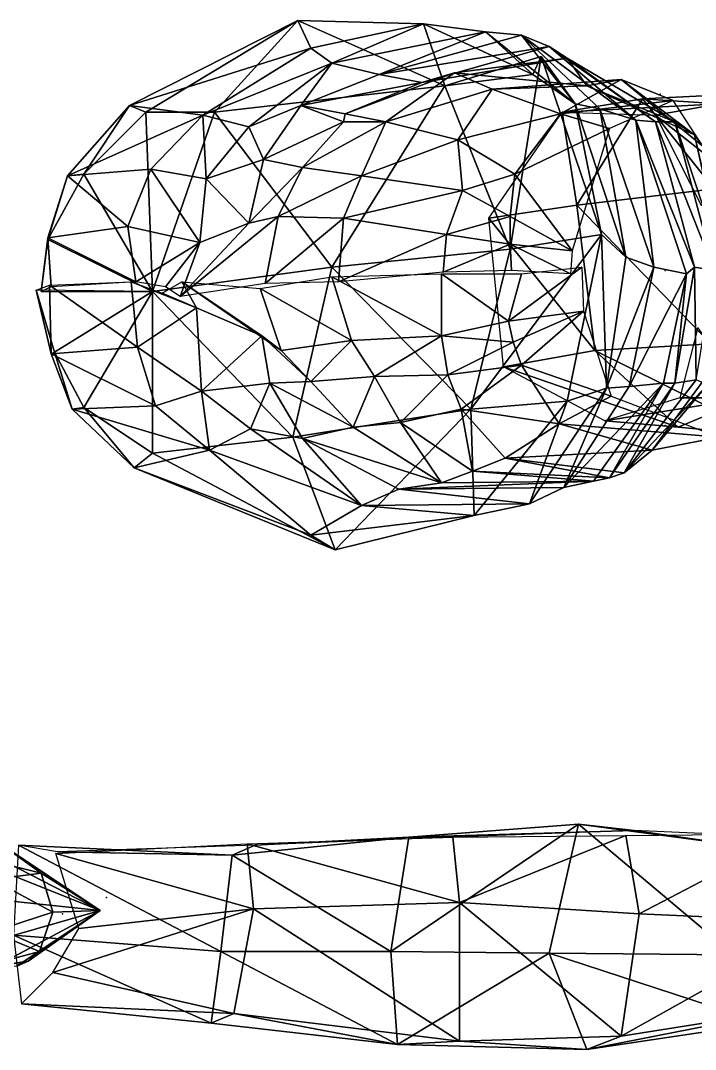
# Model space of a CAD drawing. Extents: x 4.9 to 9.1, y -6.1 to 13.5.
# Drawn here: x 6.192 to 6.881, y 9.204 to 10.254 of the extents above; entities that cross this region are included whole.
import ezdxf

# ---------------------------------------------------------------- set-up
doc = ezdxf.new("R2010")
doc.units = 0
doc.layers.get('0').update_dxf_attribs({"linetype": 'CONTINUOUS'})

msp = doc.modelspace()

# ---------------------------------------------------------------- linework, layer by layer
at = {"color": 0}
for p in [(6.8451, 10.1786, 0.3833), (6.3818, 10.092, 0.31), (6.8501, 9.9986, 0.3833), (6.8501, 9.9986, 0.3833), (6.8501, 9.9986, 0.3833), (6.8501, 9.9986, 0.3833), (6.3768, 9.8753, 0.3133), (6.8501, 9.8403, 0.385), (6.2801, 9.3586, -1.18), (6.2351, 9.342, -1.1917), (6.2351, 9.342, -1.1917)]:
    msp.add_point(p, dxfattribs=at)
for points in [[(6.4884, 10.2253, 0.4783), (6.3034, 10.167, 0.525), (6.4751, 10.2536, 0.62)], [(6.3201, 10.1603, 0.7017), (6.4751, 10.2536, 0.62), (6.3034, 10.167, 0.525)], [(6.4751, 10.2536, 0.62), (6.3201, 10.1603, 0.7017), (6.3901, 10.1603, 0.775)], [(6.3901, 10.1603, 0.775), (6.6251, 10.187, 0.7717), (6.4751, 10.2536, 0.62)], [(6.4751, 10.2536, 0.62), (6.6034, 10.2503, 0.615), (6.4884, 10.2253, 0.4783)], [(6.6034, 10.2503, 0.615), (6.4751, 10.2536, 0.62), (6.6251, 10.187, 0.7717)], [(6.5101, 10.2103, 0.425), (6.4884, 10.2253, 0.4783), (6.6034, 10.2503, 0.615)], [(6.6034, 10.2503, 0.615), (6.6668, 10.242, 0.5717), (6.5101, 10.2103, 0.425)], [(6.6668, 10.242, 0.5717), (6.6034, 10.2503, 0.615), (6.7151, 10.1986, 0.725)], [(6.6251, 10.187, 0.7717), (6.7151, 10.1986, 0.725), (6.6034, 10.2503, 0.615)], [(6.5584, 10.1986, 0.3733), (6.5101, 10.2103, 0.425), (6.6668, 10.242, 0.5717)], [(6.6668, 10.242, 0.5717), (6.7034, 10.2386, 0.5233), (6.5584, 10.1986, 0.3733)], [(6.7318, 10.227, 0.4867), (6.5584, 10.1986, 0.3733), (6.7034, 10.2386, 0.5233)], [(6.7034, 10.2386, 0.5233), (6.6668, 10.242, 0.5717), (6.7584, 10.1686, 0.67)], [(6.7151, 10.1986, 0.725), (6.7584, 10.1686, 0.67), (6.6668, 10.242, 0.5717)], [(6.7034, 10.2386, 0.5233), (6.8201, 10.152, 0.5733), (6.7318, 10.227, 0.4867)], [(6.8201, 10.152, 0.5733), (6.7034, 10.2386, 0.5233), (6.7834, 10.1636, 0.62)], [(6.7584, 10.1686, 0.67), (6.7834, 10.1636, 0.62), (6.7034, 10.2386, 0.5233)], [(6.3034, 10.167, 0.525), (6.4884, 10.2253, 0.4783), (6.3784, 10.157, 0.3967)], [(6.5101, 10.2103, 0.425), (6.3784, 10.157, 0.3967), (6.4884, 10.2253, 0.4783)], [(6.5584, 10.1986, 0.3733), (6.7318, 10.227, 0.4867), (6.6018, 10.1903, 0.34)], [(6.7501, 10.2153, 0.46), (6.6018, 10.1903, 0.34), (6.7318, 10.227, 0.4867)], [(6.6251, 10.187, 0.7717), (6.7234, 10.217, 0.72), (6.7151, 10.1986, 0.725)], [(6.7234, 10.217, 0.72), (6.6251, 10.187, 0.7717), (6.6918, 10.0203, 0.835)], [(6.6918, 10.0203, 0.835), (6.7851, 10.0353, 0.7983), (6.7234, 10.217, 0.72)], [(6.7584, 10.1686, 0.67), (6.7151, 10.1986, 0.725), (6.7234, 10.217, 0.72)], [(6.7584, 10.1686, 0.67), (6.7234, 10.217, 0.72), (6.7851, 10.0353, 0.7983)], [(6.7318, 10.227, 0.4867), (6.8401, 10.1503, 0.555), (6.7501, 10.2153, 0.46)], [(6.8401, 10.1503, 0.555), (6.7318, 10.227, 0.4867), (6.8201, 10.152, 0.5733)], [(6.3784, 10.157, 0.3967), (6.5101, 10.2103, 0.425), (6.4251, 10.1453, 0.3483)], [(6.4784, 10.167, 0.2783), (6.4251, 10.1453, 0.3483), (6.5101, 10.2103, 0.425)], [(6.5101, 10.2103, 0.425), (6.5584, 10.1986, 0.3733), (6.4784, 10.167, 0.2783)], [(6.6018, 10.1903, 0.34), (6.7501, 10.2153, 0.46), (6.6351, 10.2003, 0.32)], [(6.7701, 10.187, 0.4367), (6.6351, 10.2003, 0.32), (6.7501, 10.2153, 0.46)], [(6.7501, 10.2153, 0.46), (6.8601, 10.1503, 0.5367), (6.7701, 10.187, 0.4367)], [(6.8601, 10.1503, 0.5367), (6.7501, 10.2153, 0.46), (6.8401, 10.1503, 0.555)], [(6.6018, 10.1903, 0.34), (6.4784, 10.167, 0.2783), (6.5584, 10.1986, 0.3733)], [(6.5234, 10.1586, 0.2467), (6.6351, 10.2003, 0.32), (6.5651, 10.1503, 0.2167)], [(6.6351, 10.2003, 0.32), (6.5234, 10.1586, 0.2467), (6.6018, 10.1903, 0.34)], [(6.6734, 10.1836, 0.3067), (6.5651, 10.1503, 0.2167), (6.6351, 10.2003, 0.32)], [(6.6351, 10.2003, 0.32), (6.7701, 10.187, 0.4367), (6.6734, 10.1836, 0.3067)], [(6.6251, 10.187, 0.7717), (6.3901, 10.1603, 0.775), (6.5101, 10.002, 0.8733)], [(6.4784, 10.167, 0.2783), (6.6018, 10.1903, 0.34), (6.5234, 10.1586, 0.2467)], [(6.5101, 10.002, 0.8733), (6.6918, 10.0203, 0.835), (6.6251, 10.187, 0.7717)], [(6.6734, 10.1836, 0.3067), (6.8051, 10.1936, 0.3917), (6.7434, 10.1586, 0.2633)], [(6.8051, 10.1936, 0.3917), (6.6734, 10.1836, 0.3067), (6.7701, 10.187, 0.4367)], [(6.8584, 10.172, 0.3267), (6.7434, 10.1586, 0.2633), (6.8051, 10.1936, 0.3917)], [(6.7701, 10.187, 0.4367), (6.8801, 10.137, 0.4933), (6.8051, 10.1936, 0.3917)], [(6.8801, 10.137, 0.4933), (6.7701, 10.187, 0.4367), (6.8601, 10.1503, 0.5367)], [(6.8051, 10.1936, 0.3917), (6.8884, 10.1253, 0.4683), (6.8584, 10.172, 0.3267)], [(6.8884, 10.1253, 0.4683), (6.8051, 10.1936, 0.3917), (6.8801, 10.137, 0.4933)], [(6.5651, 10.1503, 0.2167), (6.6734, 10.1836, 0.3067), (6.6384, 10.132, 0.1667)], [(6.7434, 10.1586, 0.2633), (6.6384, 10.132, 0.1667), (6.6734, 10.1836, 0.3067)], [(6.9568, 10.1803, 0.205), (6.8268, 10.1736, 0.3017), (6.9051, 10.1686, 0.4083)], [(6.8268, 10.1736, 0.3017), (6.9568, 10.1803, 0.205), (6.9001, 10.082, 0.1333)], [(6.3784, 10.157, 0.3967), (6.2401, 10.0953, 0.4917), (6.3034, 10.167, 0.525)], [(6.2568, 10.097, 0.6683), (6.3034, 10.167, 0.525), (6.2401, 10.0953, 0.4917)], [(6.3034, 10.167, 0.525), (6.2568, 10.097, 0.6683), (6.3201, 10.1603, 0.7017)], [(6.4251, 10.1453, 0.3483), (6.4784, 10.167, 0.2783), (6.4401, 10.112, 0.235)], [(6.5218, 10.1503, 0.25), (6.4401, 10.112, 0.235), (6.4784, 10.167, 0.2783)], [(6.4784, 10.167, 0.2783), (6.5234, 10.1586, 0.2467), (6.5218, 10.1503, 0.25)], [(6.7434, 10.1586, 0.2633), (6.8584, 10.172, 0.3267), (6.7934, 10.1436, 0.2467)], [(6.7451, 10.1603, 0.3717), (6.8268, 10.1736, 0.3017), (6.7601, 10.0653, 0.2167)], [(6.7451, 10.1603, 0.3717), (6.9051, 10.1686, 0.4083), (6.8268, 10.1736, 0.3017)], [(6.9051, 10.1686, 0.4083), (6.7451, 10.1603, 0.3717), (6.8401, 10.157, 0.4683)], [(6.7834, 10.1636, 0.62), (6.7584, 10.1686, 0.67), (6.8101, 10.012, 0.7333)], [(6.7851, 10.0353, 0.7983), (6.8101, 10.012, 0.7333), (6.7584, 10.1686, 0.67)], [(6.9001, 10.082, 0.1333), (6.7601, 10.0653, 0.2167), (6.8268, 10.1736, 0.3017)], [(6.8401, 10.157, 0.4683), (6.9651, 10.0586, 0.475), (6.9051, 10.1686, 0.4083)], [(6.2401, 10.0953, 0.4917), (6.3784, 10.157, 0.3967), (6.3251, 10.102, 0.36)], [(6.3268, 9.977, 0.7917), (6.3201, 10.1603, 0.7017), (6.2568, 10.097, 0.6683)], [(6.3268, 9.977, 0.7917), (6.3901, 10.1603, 0.775), (6.3201, 10.1603, 0.7017)], [(6.3818, 10.092, 0.31), (6.3251, 10.102, 0.36), (6.3784, 10.157, 0.3967)], [(6.3268, 9.977, 0.7917), (6.5101, 10.002, 0.8733), (6.3901, 10.1603, 0.775)], [(6.3784, 10.157, 0.3967), (6.4251, 10.1453, 0.3483), (6.3818, 10.092, 0.31)], [(6.5651, 10.1503, 0.2167), (6.5218, 10.1503, 0.25), (6.5234, 10.1586, 0.2467)], [(6.6384, 10.132, 0.1667), (6.7434, 10.1586, 0.2633), (6.6968, 10.097, 0.17)], [(6.7601, 10.0653, 0.2167), (6.6701, 10.052, 0.315), (6.7451, 10.1603, 0.3717)], [(6.7934, 10.1436, 0.2467), (6.6968, 10.097, 0.17), (6.7434, 10.1586, 0.2633)], [(6.8201, 10.152, 0.5733), (6.7834, 10.1636, 0.62), (6.8384, 10.002, 0.6833)], [(6.8101, 10.012, 0.7333), (6.8384, 10.002, 0.6833), (6.7834, 10.1636, 0.62)], [(6.9651, 10.0586, 0.475), (6.8401, 10.157, 0.4683), (6.8868, 10.0653, 0.5233)], [(6.4401, 10.112, 0.235), (6.3818, 10.092, 0.31), (6.4251, 10.1453, 0.3483)], [(6.4401, 10.112, 0.235), (6.5218, 10.1503, 0.25), (6.4801, 10.1036, 0.2033)], [(6.4801, 10.1036, 0.2033), (6.5651, 10.1503, 0.2167), (6.5401, 10.0953, 0.1617)], [(6.5651, 10.1503, 0.2167), (6.4801, 10.1036, 0.2033), (6.5218, 10.1503, 0.25)], [(6.6384, 10.132, 0.1667), (6.5401, 10.0953, 0.1617), (6.5651, 10.1503, 0.2167)], [(6.6968, 10.097, 0.17), (6.7934, 10.1436, 0.2467), (6.7551, 10.0186, 0.1583)], [(6.8201, 10.152, 0.5733), (6.8801, 10.002, 0.6083), (6.8401, 10.1503, 0.555)], [(6.8801, 10.002, 0.6083), (6.8201, 10.152, 0.5733), (6.8718, 9.9953, 0.625)], [(6.8384, 10.002, 0.6833), (6.8718, 9.9953, 0.625), (6.8201, 10.152, 0.5733)], [(6.8401, 10.1503, 0.555), (6.9001, 9.9986, 0.5917), (6.8601, 10.1503, 0.5367)], [(6.9001, 9.9986, 0.5917), (6.8401, 10.1503, 0.555), (6.8801, 10.002, 0.6083)], [(6.8601, 10.1503, 0.5367), (6.9134, 9.9903, 0.575), (6.8801, 10.137, 0.4933)], [(6.9134, 9.9903, 0.575), (6.8601, 10.1503, 0.5367), (6.9001, 9.9986, 0.5917)], [(6.8801, 10.137, 0.4933), (6.9134, 9.987, 0.57), (6.8884, 10.1253, 0.4683)], [(6.9134, 9.987, 0.57), (6.8801, 10.137, 0.4933), (6.9134, 9.9903, 0.575)], [(6.5401, 10.0953, 0.1617), (6.6384, 10.132, 0.1667), (6.6434, 10.0803, 0.0983)], [(6.6968, 10.097, 0.17), (6.6434, 10.0803, 0.0983), (6.6384, 10.132, 0.1667)], [(6.3818, 10.092, 0.31), (6.4401, 10.112, 0.235), (6.4251, 10.047, 0.2183)], [(6.4801, 10.1036, 0.2033), (6.4251, 10.047, 0.2183), (6.4401, 10.112, 0.235)], [(6.2401, 10.0953, 0.4917), (6.3251, 10.102, 0.36), (6.3018, 10.0436, 0.3467)], [(6.3751, 10.027, 0.3133), (6.3018, 10.0436, 0.3467), (6.3251, 10.102, 0.36)], [(6.3251, 10.102, 0.36), (6.3818, 10.092, 0.31), (6.3751, 10.027, 0.3133)], [(6.4251, 10.047, 0.2183), (6.4801, 10.1036, 0.2033), (6.4551, 10.0536, 0.1767)], [(6.5401, 10.0953, 0.1617), (6.4551, 10.0536, 0.1767), (6.4801, 10.1036, 0.2033)], [(6.2401, 10.0953, 0.4917), (6.2201, 10.0303, 0.6433), (6.2568, 10.097, 0.6683)], [(6.3268, 9.977, 0.7917), (6.2568, 10.097, 0.6683), (6.2201, 10.0303, 0.6433)], [(6.3018, 10.0436, 0.3467), (6.2201, 10.032, 0.4667), (6.2401, 10.0953, 0.4917)], [(6.2201, 10.0303, 0.6433), (6.2401, 10.0953, 0.4917), (6.2201, 10.032, 0.4667)], [(6.4251, 10.047, 0.2183), (6.3751, 10.027, 0.3133), (6.3818, 10.092, 0.31)], [(6.4551, 10.0536, 0.1767), (6.5401, 10.0953, 0.1617), (6.5218, 10.052, 0.1183)], [(6.6434, 10.0803, 0.0983), (6.5218, 10.052, 0.1183), (6.5401, 10.0953, 0.1617)], [(6.6434, 10.0803, 0.0983), (6.6968, 10.097, 0.17), (6.6918, 10.0536, 0.13)], [(6.7551, 10.0186, 0.1583), (6.6918, 10.0536, 0.13), (6.6968, 10.097, 0.17)], [(6.5218, 10.052, 0.1183), (6.6434, 10.0803, 0.0983), (6.6268, 10.0353, 0.0517)], [(6.6918, 10.0536, 0.13), (6.6268, 10.0353, 0.0517), (6.6434, 10.0803, 0.0983)], [(6.7601, 10.0653, 0.2167), (6.9001, 10.082, 0.1333), (6.8968, 9.9236, 0.15)], [(6.6701, 10.052, 0.315), (6.7601, 10.0653, 0.2167), (6.7784, 9.917, 0.2267)], [(6.8968, 9.9236, 0.15), (6.7784, 9.917, 0.2267), (6.7601, 10.0653, 0.2167)], [(6.3551, 9.972, 0.18), (6.4551, 10.0536, 0.1767), (6.4418, 9.9853, 0.16)], [(6.4551, 10.0536, 0.1767), (6.3551, 9.972, 0.18), (6.4251, 10.047, 0.2183)], [(6.5218, 10.052, 0.1183), (6.4418, 9.9853, 0.16), (6.4551, 10.0536, 0.1767)], [(6.4418, 9.9853, 0.16), (6.5218, 10.052, 0.1183), (6.5168, 9.987, 0.1133)], [(6.6268, 10.0353, 0.0517), (6.5168, 9.987, 0.1133), (6.5218, 10.052, 0.1183)], [(6.6268, 10.0353, 0.0517), (6.6918, 10.0536, 0.13), (6.6918, 10.0253, 0.1133)], [(6.7784, 9.917, 0.2267), (6.6851, 9.9003, 0.3283), (6.6701, 10.052, 0.315)], [(6.7551, 10.0186, 0.1583), (6.6918, 10.0253, 0.1133), (6.6918, 10.0536, 0.13)], [(6.2201, 10.032, 0.4667), (6.3018, 10.0436, 0.3467), (6.3101, 9.987, 0.3217)], [(6.3751, 10.027, 0.3133), (6.3101, 9.987, 0.3217), (6.3018, 10.0436, 0.3467)], [(6.3751, 10.027, 0.3133), (6.4251, 10.047, 0.2183), (6.3551, 9.972, 0.18)], [(6.2134, 9.977, 0.6333), (6.2201, 10.032, 0.4667), (6.2234, 9.982, 0.47)], [(6.2201, 10.032, 0.4667), (6.2134, 9.977, 0.6333), (6.2201, 10.0303, 0.6433)], [(6.3268, 9.977, 0.7917), (6.2201, 10.0303, 0.6433), (6.2134, 9.977, 0.6333)], [(6.3101, 9.987, 0.3217), (6.2234, 9.982, 0.47), (6.2201, 10.032, 0.4667)], [(6.5168, 9.987, 0.1133), (6.6268, 10.0353, 0.0517), (6.6234, 9.997, 0.0433)], [(6.6918, 10.0253, 0.1133), (6.6234, 9.997, 0.0433), (6.6268, 10.0353, 0.0517)], [(6.6518, 9.857, 0.8217), (6.7501, 9.8653, 0.7683), (6.7851, 10.0353, 0.7983)], [(6.7851, 10.0353, 0.7983), (6.6918, 10.0203, 0.835), (6.6518, 9.857, 0.8217)], [(6.7901, 9.8786, 0.6983), (6.7851, 10.0353, 0.7983), (6.7501, 9.8653, 0.7683)], [(6.7851, 10.0353, 0.7983), (6.7901, 9.8786, 0.6983), (6.8101, 10.012, 0.7333)], [(6.3101, 9.987, 0.3217), (6.3751, 10.027, 0.3133), (6.3401, 9.982, 0.29)], [(6.3551, 9.972, 0.18), (6.3401, 9.982, 0.29), (6.3751, 10.027, 0.3133)], [(6.5101, 10.002, 0.8733), (6.6518, 9.857, 0.8217), (6.6918, 10.0203, 0.835)], [(6.6234, 9.997, 0.0433), (6.6918, 10.0253, 0.1133), (6.6934, 9.9986, 0.11)], [(6.6918, 10.0253, 0.1133), (6.7551, 10.0186, 0.1583), (6.7534, 9.9953, 0.155)], [(6.7534, 9.9953, 0.155), (6.6934, 9.9986, 0.11), (6.6918, 10.0253, 0.1133)], [(6.8384, 10.002, 0.6833), (6.8101, 10.012, 0.7333), (6.7901, 9.8786, 0.6983)], [(6.3268, 9.977, 0.7917), (6.4701, 9.8286, 0.815), (6.5101, 10.002, 0.8733)], [(6.6518, 9.857, 0.8217), (6.5101, 10.002, 0.8733), (6.4701, 9.8286, 0.815)], [(6.6901, 9.947, 0.1133), (6.7651, 10.002, 0.1683), (6.7668, 9.957, 0.1633)], [(6.7651, 10.002, 0.1683), (6.6901, 9.947, 0.1133), (6.7034, 9.9953, 0.11)], [(6.7901, 9.8786, 0.6983), (6.8134, 9.8803, 0.6517), (6.8384, 10.002, 0.6833)], [(6.8718, 9.9953, 0.625), (6.8384, 10.002, 0.6833), (6.8134, 9.8803, 0.6517)], [(6.8818, 9.887, 0.5683), (6.8801, 10.002, 0.6083), (6.8601, 9.8836, 0.5967)], [(6.8718, 9.9953, 0.625), (6.8601, 9.8836, 0.5967), (6.8801, 10.002, 0.6083)], [(6.8801, 10.002, 0.6083), (6.8818, 9.887, 0.5683), (6.9001, 9.9986, 0.5917)], [(6.2218, 9.9836, 0.4667), (6.3051, 9.987, 0.3367), (6.3118, 9.9203, 0.3417)], [(6.3051, 9.987, 0.3367), (6.3368, 9.9753, 0.285), (6.3718, 9.9603, 0.3017)], [(6.3718, 9.9603, 0.3017), (6.3118, 9.9203, 0.3417), (6.3051, 9.987, 0.3367)], [(6.3568, 9.987, 0.17), (6.3718, 9.9603, 0.3017), (6.3368, 9.9753, 0.285)], [(6.3568, 9.987, 0.17), (6.4368, 9.9803, 0.16), (6.4584, 9.917, 0.1917)], [(6.4584, 9.917, 0.1917), (6.4384, 9.932, 0.2133), (6.3568, 9.987, 0.17)], [(6.3718, 9.9603, 0.3017), (6.3568, 9.987, 0.17), (6.4384, 9.932, 0.2133)], [(6.4368, 9.9803, 0.16), (6.5101, 9.992, 0.1083), (6.5301, 9.927, 0.125)], [(6.5101, 9.992, 0.1083), (6.6218, 9.9953, 0.045), (6.6218, 9.932, 0.065)], [(6.6218, 9.932, 0.065), (6.5301, 9.927, 0.125), (6.5101, 9.992, 0.1083)], [(6.6218, 9.9953, 0.045), (6.7034, 9.9953, 0.11), (6.6901, 9.947, 0.1133)], [(6.6901, 9.947, 0.1133), (6.6218, 9.932, 0.065), (6.6218, 9.9953, 0.045)], [(6.8134, 9.8803, 0.6517), (6.8484, 9.8836, 0.6083), (6.8718, 9.9953, 0.625)], [(6.8601, 9.8836, 0.5967), (6.8718, 9.9953, 0.625), (6.8484, 9.8836, 0.6083)], [(6.2084, 9.9786, 0.625), (6.2218, 9.9836, 0.4667), (6.2234, 9.9136, 0.4667)], [(6.2234, 9.9136, 0.4667), (6.2268, 9.9153, 0.6367), (6.2084, 9.9786, 0.625)], [(6.3268, 9.977, 0.7917), (6.2084, 9.9786, 0.625), (6.2268, 9.9153, 0.6367)], [(6.3118, 9.9203, 0.3417), (6.2234, 9.9136, 0.4667), (6.2218, 9.9836, 0.4667)], [(6.3268, 9.977, 0.7917), (6.2268, 9.9153, 0.6367), (6.2568, 9.8586, 0.6517)], [(6.3268, 9.977, 0.7917), (6.2568, 9.8586, 0.6517), (6.3268, 9.812, 0.6933)], [(6.3268, 9.977, 0.7917), (6.3268, 9.812, 0.6933), (6.4701, 9.8286, 0.815)], [(6.5301, 9.927, 0.125), (6.4584, 9.917, 0.1917), (6.4368, 9.9803, 0.16)], [(6.3118, 9.9203, 0.3417), (6.3718, 9.9603, 0.3017), (6.3768, 9.8753, 0.3133)], [(6.4384, 9.932, 0.2133), (6.3768, 9.8753, 0.3133), (6.3718, 9.9603, 0.3017)], [(6.7668, 9.957, 0.1633), (6.6951, 9.9253, 0.135), (6.6901, 9.947, 0.1133)], [(6.7668, 9.957, 0.1633), (6.7034, 9.902, 0.1583), (6.6951, 9.9253, 0.135)], [(6.7034, 9.902, 0.1583), (6.7668, 9.957, 0.1633), (6.7951, 9.8703, 0.2317)], [(6.6218, 9.932, 0.065), (6.6901, 9.947, 0.1133), (6.6951, 9.9253, 0.135)], [(6.9351, 9.8686, 0.4083), (6.8834, 9.9403, 0.5217), (6.8651, 9.8686, 0.465)], [(6.3768, 9.8753, 0.3133), (6.4384, 9.932, 0.2133), (6.4468, 9.8836, 0.2367)], [(6.4384, 9.932, 0.2133), (6.4584, 9.917, 0.1917), (6.4884, 9.8853, 0.2017)], [(6.4884, 9.8853, 0.2017), (6.4468, 9.8836, 0.2367), (6.4384, 9.932, 0.2133)], [(6.5301, 9.927, 0.125), (6.4884, 9.8853, 0.2017), (6.4584, 9.917, 0.1917)], [(6.4884, 9.8853, 0.2017), (6.5301, 9.927, 0.125), (6.5534, 9.8903, 0.1583)], [(6.6218, 9.932, 0.065), (6.5534, 9.8903, 0.1583), (6.5301, 9.927, 0.125)], [(6.5534, 9.8903, 0.1583), (6.6218, 9.932, 0.065), (6.6284, 9.892, 0.1083)], [(6.6951, 9.9253, 0.135), (6.6284, 9.892, 0.1083), (6.6218, 9.932, 0.065)], [(6.6284, 9.892, 0.1083), (6.6951, 9.9253, 0.135), (6.7034, 9.902, 0.1583)], [(6.7784, 9.917, 0.2267), (6.8968, 9.9236, 0.15), (6.9534, 9.8303, 0.2567)], [(6.2234, 9.9136, 0.4667), (6.3118, 9.9203, 0.3417), (6.3301, 9.8603, 0.3517)], [(6.2268, 9.9153, 0.6367), (6.2234, 9.9136, 0.4667), (6.2451, 9.857, 0.4883)], [(6.3301, 9.8603, 0.3517), (6.2451, 9.857, 0.4883), (6.2234, 9.9136, 0.4667)], [(6.2451, 9.857, 0.4883), (6.2568, 9.8586, 0.6517), (6.2268, 9.9153, 0.6367)], [(6.3768, 9.8753, 0.3133), (6.3301, 9.8603, 0.3517), (6.3118, 9.9203, 0.3417)], [(6.6851, 9.9003, 0.3283), (6.7784, 9.917, 0.2267), (6.8634, 9.8386, 0.3267)], [(6.9534, 9.8303, 0.2567), (6.8634, 9.8386, 0.3267), (6.7784, 9.917, 0.2267)], [(6.7034, 9.902, 0.1583), (6.6418, 9.857, 0.1617), (6.6284, 9.892, 0.1083)], [(6.6418, 9.857, 0.1617), (6.7034, 9.902, 0.1583), (6.7418, 9.842, 0.25)], [(6.7951, 9.8703, 0.2317), (6.7418, 9.842, 0.25), (6.7034, 9.902, 0.1583)], [(6.8368, 9.8153, 0.4467), (6.9051, 9.8286, 0.3583), (6.9068, 9.9103, 0.495)], [(6.9068, 9.9103, 0.495), (6.8934, 9.882, 0.5383), (6.8368, 9.8153, 0.4467)], [(6.6284, 9.892, 0.1083), (6.5801, 9.8436, 0.1967), (6.5534, 9.8903, 0.1583)], [(6.5801, 9.8436, 0.1967), (6.6284, 9.892, 0.1083), (6.6418, 9.857, 0.1617)], [(6.8634, 9.8386, 0.3267), (6.7884, 9.8453, 0.3867), (6.6851, 9.9003, 0.3283)], [(6.4468, 9.8836, 0.2367), (6.4268, 9.837, 0.345), (6.3768, 9.8753, 0.3133)], [(6.4268, 9.837, 0.345), (6.4468, 9.8836, 0.2367), (6.4801, 9.827, 0.27)], [(6.4468, 9.8836, 0.2367), (6.4884, 9.8853, 0.2017), (6.5318, 9.8386, 0.2267)], [(6.5318, 9.8386, 0.2267), (6.4801, 9.827, 0.27), (6.4468, 9.8836, 0.2367)], [(6.5534, 9.8903, 0.1583), (6.5318, 9.8386, 0.2267), (6.4884, 9.8853, 0.2017)], [(6.5318, 9.8386, 0.2267), (6.5534, 9.8903, 0.1583), (6.5801, 9.8436, 0.1967)], [(6.7468, 9.777, 0.5767), (6.7768, 9.7836, 0.5317), (6.8484, 9.8836, 0.6083)], [(6.8484, 9.8836, 0.6083), (6.8134, 9.8803, 0.6517), (6.7468, 9.777, 0.5767)], [(6.7934, 9.787, 0.5133), (6.8484, 9.8836, 0.6083), (6.7768, 9.7836, 0.5317)], [(6.8084, 9.792, 0.49), (6.8601, 9.8836, 0.5967), (6.7934, 9.787, 0.5133)], [(6.8484, 9.8836, 0.6083), (6.7934, 9.787, 0.5133), (6.8601, 9.8836, 0.5967)], [(6.8934, 9.882, 0.5383), (6.8818, 9.887, 0.5683), (6.8084, 9.792, 0.49)], [(6.8601, 9.8836, 0.5967), (6.8084, 9.792, 0.49), (6.8818, 9.887, 0.5683)], [(6.8084, 9.792, 0.49), (6.8368, 9.8153, 0.4467), (6.8934, 9.882, 0.5383)], [(6.3768, 9.8753, 0.3133), (6.3851, 9.8153, 0.3867), (6.3301, 9.8603, 0.3517)], [(6.3851, 9.8153, 0.3867), (6.3768, 9.8753, 0.3133), (6.4268, 9.837, 0.345)], [(6.7468, 9.777, 0.5767), (6.7901, 9.8786, 0.6983), (6.7118, 9.7603, 0.615)], [(6.7501, 9.8653, 0.7683), (6.7118, 9.7603, 0.615), (6.7901, 9.8786, 0.6983)], [(6.7418, 9.842, 0.25), (6.7951, 9.8703, 0.2317), (6.9051, 9.8286, 0.3583)], [(6.7901, 9.8786, 0.6983), (6.7468, 9.777, 0.5767), (6.8134, 9.8803, 0.6517)], [(6.2451, 9.857, 0.4883), (6.3301, 9.8603, 0.3517), (6.3851, 9.8153, 0.3867)], [(6.6518, 9.857, 0.8217), (6.6551, 9.7486, 0.6717), (6.7501, 9.8653, 0.7683)], [(6.7118, 9.7603, 0.615), (6.7501, 9.8653, 0.7683), (6.6551, 9.7486, 0.6717)], [(6.9351, 9.8686, 0.4083), (6.8651, 9.8686, 0.465), (6.7884, 9.8453, 0.3867)], [(6.7884, 9.8453, 0.3867), (6.8634, 9.8386, 0.3267), (6.9351, 9.8686, 0.4083)], [(6.9534, 9.8303, 0.2567), (6.9351, 9.8686, 0.4083), (6.8634, 9.8386, 0.3267)], [(6.2568, 9.8586, 0.6517), (6.2451, 9.857, 0.4883), (6.3084, 9.797, 0.5133)], [(6.3851, 9.8153, 0.3867), (6.3084, 9.797, 0.5133), (6.2451, 9.857, 0.4883)], [(6.3084, 9.797, 0.5133), (6.3268, 9.812, 0.6933), (6.2568, 9.8586, 0.6517)], [(6.4701, 9.8286, 0.815), (6.5134, 9.7136, 0.6683), (6.6518, 9.857, 0.8217)], [(6.6551, 9.7486, 0.6717), (6.6518, 9.857, 0.8217), (6.5134, 9.7136, 0.6683)], [(6.6418, 9.857, 0.1617), (6.6534, 9.7936, 0.3033), (6.5801, 9.8436, 0.1967)], [(6.7418, 9.842, 0.25), (6.6868, 9.807, 0.2817), (6.6418, 9.857, 0.1617)], [(6.6534, 9.7936, 0.3033), (6.6418, 9.857, 0.1617), (6.6868, 9.807, 0.2817)], [(6.4801, 9.827, 0.27), (6.5318, 9.8386, 0.2267), (6.6218, 9.782, 0.3183)], [(6.5801, 9.8436, 0.1967), (6.6218, 9.782, 0.3183), (6.5318, 9.8386, 0.2267)], [(6.6218, 9.782, 0.3183), (6.5801, 9.8436, 0.1967), (6.6534, 9.7936, 0.3033)], [(6.6868, 9.807, 0.2817), (6.7418, 9.842, 0.25), (6.8368, 9.8153, 0.4467)], [(6.9051, 9.8286, 0.3583), (6.8368, 9.8153, 0.4467), (6.7418, 9.842, 0.25)], [(6.5134, 9.7136, 0.6683), (6.4701, 9.8286, 0.815), (6.3268, 9.812, 0.6933)], [(6.3851, 9.8153, 0.3867), (6.4268, 9.837, 0.345), (6.5401, 9.7586, 0.4083)], [(6.4801, 9.827, 0.27), (6.5401, 9.7586, 0.4083), (6.4268, 9.837, 0.345)], [(6.6218, 9.782, 0.3183), (6.5784, 9.7753, 0.3683), (6.4801, 9.827, 0.27)], [(6.5401, 9.7586, 0.4083), (6.4801, 9.827, 0.27), (6.5784, 9.7753, 0.3683)], [(6.3084, 9.797, 0.5133), (6.3851, 9.8153, 0.3867), (6.4884, 9.7286, 0.505)], [(6.3268, 9.812, 0.6933), (6.3084, 9.797, 0.5133), (6.5134, 9.7136, 0.6683)], [(6.5401, 9.7586, 0.4083), (6.4884, 9.7286, 0.505), (6.3851, 9.8153, 0.3867)], [(6.8368, 9.8153, 0.4467), (6.8084, 9.792, 0.49), (6.6868, 9.807, 0.2817)], [(6.4884, 9.7286, 0.505), (6.5134, 9.7136, 0.6683), (6.3084, 9.797, 0.5133)], [(6.6868, 9.807, 0.2817), (6.7934, 9.787, 0.5133), (6.6534, 9.7936, 0.3033)], [(6.7934, 9.787, 0.5133), (6.6868, 9.807, 0.2817), (6.8084, 9.792, 0.49)], [(6.6534, 9.7936, 0.3033), (6.7768, 9.7836, 0.5317), (6.6218, 9.782, 0.3183)], [(6.7768, 9.7836, 0.5317), (6.6534, 9.7936, 0.3033), (6.7934, 9.787, 0.5133)], [(6.5784, 9.7753, 0.3683), (6.6218, 9.782, 0.3183), (6.7768, 9.7836, 0.5317)], [(6.7768, 9.7836, 0.5317), (6.7468, 9.777, 0.5767), (6.5784, 9.7753, 0.3683)], [(6.7118, 9.7603, 0.615), (6.5784, 9.7753, 0.3683), (6.7468, 9.777, 0.5767)], [(6.5784, 9.7753, 0.3683), (6.7118, 9.7603, 0.615), (6.5401, 9.7586, 0.4083)], [(6.5401, 9.7586, 0.4083), (6.6551, 9.7486, 0.6717), (6.4884, 9.7286, 0.505)], [(6.6551, 9.7486, 0.6717), (6.5401, 9.7586, 0.4083), (6.7118, 9.7603, 0.615)], [(6.5134, 9.7136, 0.6683), (6.4884, 9.7286, 0.505), (6.6551, 9.7486, 0.6717)], [(6.5701, 9.3036, -0.935), (6.7318, 9.302, -0.8583), (6.7618, 9.4336, -0.9167)], [(6.7618, 9.4336, -0.9167), (6.5884, 9.4203, -0.9833), (6.5701, 9.3036, -0.935)], [(6.5884, 9.4203, -0.9833), (6.7618, 9.4336, -0.9167), (6.8184, 9.427, -1.0467)], [(6.9201, 9.3003, -0.79), (6.7618, 9.4336, -0.9167), (6.7318, 9.302, -0.8583)], [(6.7618, 9.4336, -0.9167), (6.9201, 9.3003, -0.79), (6.9351, 9.4103, -0.8517)], [(6.9351, 9.4103, -0.8517), (6.8184, 9.427, -1.0467), (6.7618, 9.4336, -0.9167)], [(6.4084, 9.402, -1.05), (6.5701, 9.3036, -0.935), (6.5884, 9.4203, -0.9833)], [(6.5884, 9.4203, -0.9833), (6.4318, 9.412, -1.1567), (6.4084, 9.402, -1.05)], [(6.4234, 9.4136, -1.1617), (6.6334, 9.4203, -1.1083), (6.6401, 9.3536, -1.1717)], [(6.4318, 9.412, -1.1567), (6.5884, 9.4203, -0.9833), (6.6318, 9.4203, -1.11)], [(6.8184, 9.427, -1.0467), (6.6318, 9.4203, -1.11), (6.5884, 9.4203, -0.9833)], [(6.8101, 9.422, -1.05), (6.6401, 9.3536, -1.1717), (6.6334, 9.4203, -1.1083)], [(6.6401, 9.3536, -1.1717), (6.8101, 9.422, -1.05), (6.8234, 9.342, -1.1233)], [(6.9801, 9.4236, -0.97), (6.8234, 9.342, -1.1233), (6.8101, 9.422, -1.05)], [(6.8184, 9.427, -1.0467), (6.9351, 9.4103, -0.8517), (6.9718, 9.4203, -0.9733)], [(6.8234, 9.342, -1.1233), (6.9801, 9.4236, -0.97), (7.0134, 9.3336, -1.0733)], [(6.1251, 9.4053, -1.2133), (6.1718, 9.4136, -1.2067), (6.2134, 9.3836, -1.275)], [(6.2734, 9.3453, -1.1833), (6.1718, 9.4136, -1.2067), (6.1668, 9.4003, -1.1633)], [(6.2734, 9.3453, -1.1833), (6.2134, 9.3836, -1.275), (6.1718, 9.4136, -1.2067)], [(6.3968, 9.3036, -1.0183), (6.1901, 9.412, -1.1117), (6.1851, 9.3203, -1.1017)], [(6.1901, 9.412, -1.1117), (6.3968, 9.3036, -1.0183), (6.4084, 9.402, -1.05)], [(6.4084, 9.402, -1.05), (6.2301, 9.4053, -1.2217), (6.1901, 9.412, -1.1117)], [(6.2284, 9.4036, -1.2183), (6.4234, 9.4136, -1.1617), (6.4301, 9.347, -1.2167)], [(6.2301, 9.4053, -1.2217), (6.4084, 9.402, -1.05), (6.4318, 9.412, -1.1567)], [(6.6401, 9.3536, -1.1717), (6.4301, 9.347, -1.2167), (6.4234, 9.4136, -1.1617)], [(6.2134, 9.3836, -1.275), (6.1634, 9.377, -1.31), (6.1251, 9.4053, -1.2133)], [(6.2734, 9.3453, -1.1833), (6.1668, 9.4003, -1.1633), (6.1651, 9.3886, -1.15)], [(6.4301, 9.347, -1.2167), (6.2518, 9.327, -1.25), (6.2284, 9.4036, -1.2183)], [(6.5701, 9.3036, -0.935), (6.4084, 9.402, -1.05), (6.3968, 9.3036, -1.0183)], [(6.2734, 9.3453, -1.1833), (6.1651, 9.3886, -1.15), (6.1634, 9.357, -1.1217)], [(6.1634, 9.377, -1.31), (6.2134, 9.3836, -1.275), (6.2251, 9.3436, -1.2733)], [(6.2251, 9.3436, -1.2733), (6.1634, 9.3236, -1.3133), (6.1634, 9.377, -1.31)], [(6.2734, 9.3453, -1.1833), (6.2251, 9.3436, -1.2733), (6.2134, 9.3836, -1.275)], [(6.2734, 9.3453, -1.1833), (6.1634, 9.357, -1.1217), (6.1751, 9.317, -1.1217)], [(6.2734, 9.3453, -1.1833), (6.1701, 9.2903, -1.1683), (6.1884, 9.2886, -1.215)], [(6.2734, 9.3453, -1.1833), (6.1751, 9.317, -1.1217), (6.1768, 9.2936, -1.1683)], [(6.2734, 9.3453, -1.1833), (6.1884, 9.2886, -1.215), (6.2001, 9.2936, -1.2317)], [(6.2734, 9.3453, -1.1833), (6.2001, 9.2936, -1.2317), (6.2118, 9.3036, -1.2633)], [(6.2734, 9.3453, -1.1833), (6.2118, 9.3036, -1.2633), (6.2251, 9.3436, -1.2733)], [(6.2251, 9.282, -1.2417), (6.4301, 9.347, -1.2167), (6.4101, 9.2403, -1.185)], [(6.4301, 9.347, -1.2167), (6.2251, 9.282, -1.2417), (6.2518, 9.327, -1.25)], [(6.6401, 9.212, -1.1267), (6.4101, 9.2403, -1.185), (6.4301, 9.347, -1.2167)], [(6.4301, 9.347, -1.2167), (6.6401, 9.3536, -1.1717), (6.6401, 9.212, -1.1267)], [(6.6401, 9.3536, -1.1717), (6.8234, 9.342, -1.1233), (6.8051, 9.217, -1.08)], [(6.8051, 9.217, -1.08), (6.6401, 9.212, -1.1267), (6.6401, 9.3536, -1.1717)], [(6.1634, 9.3236, -1.3133), (6.2251, 9.3436, -1.2733), (6.2118, 9.3036, -1.2633)], [(7.0134, 9.3336, -1.0733), (6.8051, 9.217, -1.08), (6.8234, 9.342, -1.1233)], [(6.8051, 9.217, -1.08), (7.0134, 9.3336, -1.0733), (6.9834, 9.2453, -1.0133)], [(6.2118, 9.3036, -1.2633), (6.1434, 9.2853, -1.2867), (6.1634, 9.3236, -1.3133)], [(6.1851, 9.3203, -1.1017), (6.3868, 9.2303, -1.075), (6.3968, 9.3036, -1.0183)], [(6.3868, 9.2303, -1.075), (6.1851, 9.3203, -1.1017), (6.1934, 9.2503, -1.1583)], [(6.1434, 9.2853, -1.2867), (6.2118, 9.3036, -1.2633), (6.2001, 9.2936, -1.2317)], [(6.5768, 9.2086, -1.005), (6.3968, 9.3036, -1.0183), (6.3868, 9.2303, -1.075)], [(6.3968, 9.3036, -1.0183), (6.5768, 9.2086, -1.005), (6.5701, 9.3036, -0.935)], [(6.7318, 9.302, -0.8583), (6.5701, 9.3036, -0.935), (6.5768, 9.2086, -1.005)], [(6.2001, 9.2936, -1.2317), (6.1401, 9.2836, -1.2517), (6.1434, 9.2853, -1.2867)], [(6.1401, 9.2836, -1.2517), (6.2001, 9.2936, -1.2317), (6.1884, 9.2886, -1.215)], [(6.5768, 9.2086, -1.005), (6.7701, 9.2036, -0.9333), (6.7318, 9.302, -0.8583)], [(6.7318, 9.302, -0.8583), (6.9501, 9.2303, -0.885), (6.9201, 9.3003, -0.79)], [(6.9501, 9.2303, -0.885), (6.7318, 9.302, -0.8583), (6.7701, 9.2036, -0.9333)], [(6.4101, 9.2403, -1.185), (6.1934, 9.2503, -1.1583), (6.2251, 9.282, -1.2417)], [(6.1934, 9.2503, -1.1583), (6.4101, 9.2403, -1.185), (6.3868, 9.2303, -1.075)], [(6.5768, 9.2086, -1.005), (6.3868, 9.2303, -1.075), (6.4101, 9.2403, -1.185)], [(6.4101, 9.2403, -1.185), (6.6401, 9.212, -1.1267), (6.5768, 9.2086, -1.005)], [(6.7701, 9.2036, -0.9333), (6.9834, 9.2453, -1.0133), (6.9501, 9.2303, -0.885)], [(6.9834, 9.2453, -1.0133), (6.7701, 9.2036, -0.9333), (6.8051, 9.217, -1.08)], [(6.7701, 9.2036, -0.9333), (6.5768, 9.2086, -1.005), (6.6401, 9.212, -1.1267)], [(6.6401, 9.212, -1.1267), (6.8051, 9.217, -1.08), (6.7701, 9.2036, -0.9333)]]:
    msp.add_3dface(points, dxfattribs=at)

doc.saveas('drawing.dxf')
